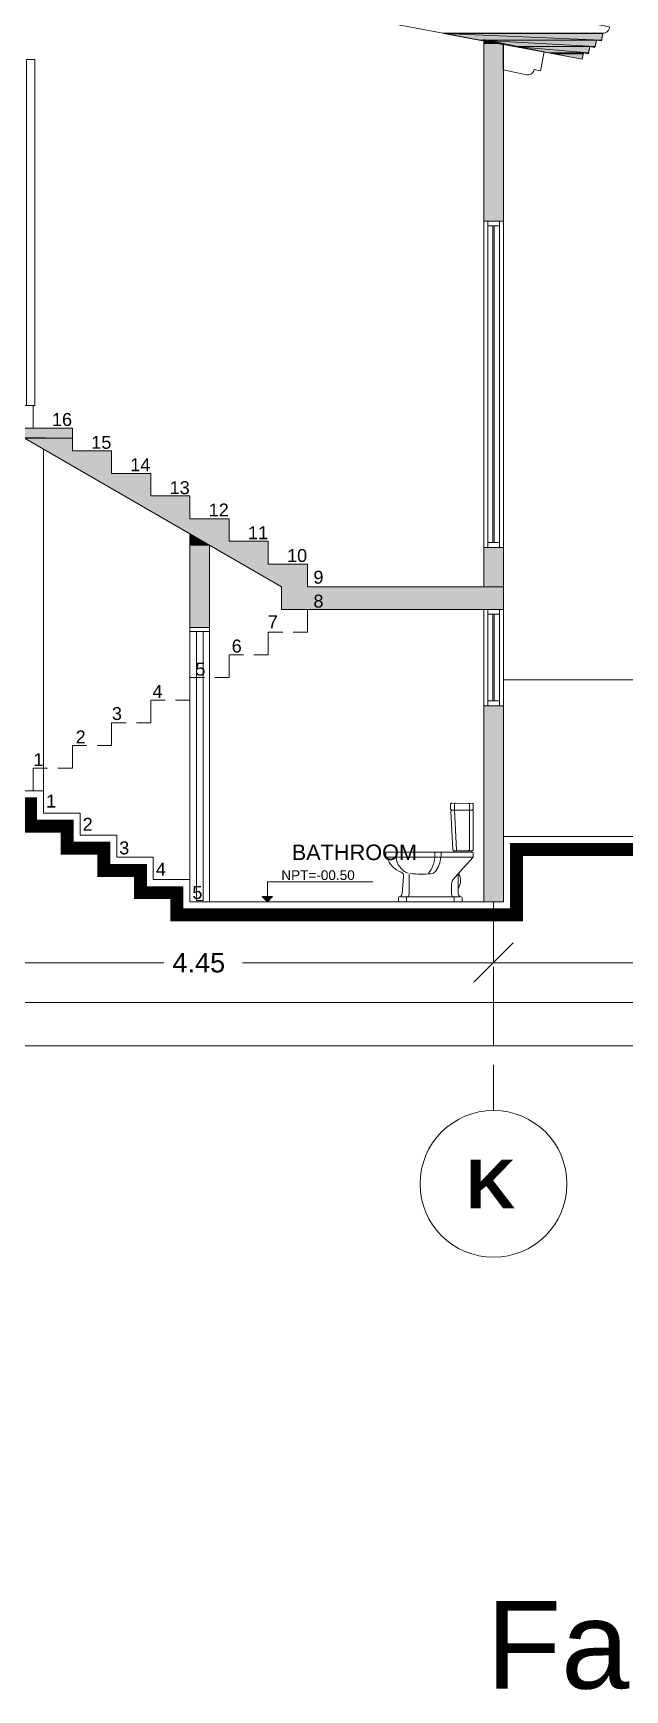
# Model space of a CAD drawing. Header units: metres. Extents: x 14 to 155, y 0 to 125.
# Drawn here: x 60.72 to 65.25, y 31.17 to 43.86 of the extents above; entities that cross this region are included whole.
import ezdxf

# ---------------------------------------------------------------- set-up
doc = ezdxf.new("R2010")
doc.units = ezdxf.units.M
doc.layers.add('PDF3_Geometry', color=9, linetype='Continuous', true_color=0x808080)
doc.layers.add('PDF3_Solid Fills', color=7, linetype='Continuous')
doc.layers.add('PDF3_Text', color=255, linetype='Continuous')
doc.styles.add('PDF Arial', font='arial.ttf')
doc.styles.add('PDF Arial Bold', font='arialbd.ttf')

msp = doc.modelspace()

# ---------------------------------------------------------------- linework, layer by layer
at = {"layer": 'PDF3_Geometry', "color": 0, "lineweight": 5}
msp.add_lwpolyline([(65.079, 43.854), (65.068, 43.797), (65.031, 43.803), (65.018, 43.745), (64.98, 43.753), (64.969, 43.696), (64.93, 43.704), (64.921, 43.656), (59.153, 44.737), (59.153, 45.029), (65.131, 43.904), (65.129, 43.894, -0.357017), (65.079, 43.854)], format="xyb", dxfattribs=at)
at = {"layer": 'PDF3_Geometry', "color": 0, "lineweight": 0}
for points in [[(65.089, 43.856), (63.855, 43.856), (65.079, 43.854)], [(63.855, 43.856), (65.079, 43.854), (63.86, 43.854)], [(65.079, 43.854), (63.86, 43.854), (65.07, 43.803)], [(63.86, 43.854), (65.07, 43.803), (64.132, 43.803)], [(65.031, 43.803), (64.132, 43.803), (65.02, 43.753)], [(64.132, 43.803), (65.02, 43.753), (64.399, 43.753)], [(64.167, 43.808), (64.318, 43.777), (64.167, 43.777)], [(65.031, 43.803), (65.07, 43.803), (65.068, 43.797)], [(64.98, 43.753), (64.399, 43.753), (64.97, 43.704)], [(64.399, 43.753), (64.97, 43.704), (64.665, 43.704)], [(64.665, 43.704), (64.706, 43.696), (64.929, 43.696)], [(64.665, 43.704), (64.93, 43.704), (64.929, 43.696)], [(64.706, 43.696), (64.929, 43.696), (64.921, 43.656)], [(64.93, 43.704), (64.97, 43.704), (64.969, 43.696)], [(64.98, 43.753), (65.02, 43.753), (65.018, 43.745)], [(64.199, 42.379), (64.287, 42.379), (64.287, 42.415), (64.199, 42.415)], [(64.199, 42.379), (64.287, 42.379), (64.287, 39.954), (64.199, 39.954)], [(64.238, 39.954), (64.247, 39.954), (64.247, 42.379), (64.238, 42.379)], [(61.018, 40.831), (54.77, 40.831), (61.018, 40.754)], [(54.77, 40.831), (61.018, 40.754), (54.77, 40.754)], [(61.917, 40.021), (62.068, 39.935), (61.917, 39.935)], [(64.199, 39.916), (64.287, 39.916), (64.287, 39.954), (64.199, 39.954)], [(64.199, 39.405), (64.287, 39.405), (64.287, 39.442), (64.199, 39.442)], [(64.199, 39.405), (64.287, 39.405), (64.287, 38.741), (64.199, 38.741)], [(64.238, 38.741), (64.247, 38.741), (64.247, 39.405), (64.238, 39.405)], [(61.917, 39.303), (62.068, 39.303), (62.068, 37.203), (61.917, 37.203)], [(61.917, 39.303), (62.068, 39.303), (62.068, 39.274), (61.917, 39.274)], [(61.968, 39.274), (62.018, 39.274), (62.018, 37.214), (61.968, 37.214)], [(64.199, 38.704), (64.287, 38.704), (64.287, 38.741), (64.199, 38.741)], [(62.471, 37.243), (62.551, 37.243), (62.511, 37.203)], [(62.511, 37.203), (62.551, 37.243), (62.471, 37.243)], [(64.243, 36.737), (64.243, 37.128)]]:
    msp.add_lwpolyline(points, close=True, dxfattribs=at)
at = {"layer": 'PDF3_Geometry', "color": 0, "lineweight": 5}
for points in [[(64.167, 43.808), (64.318, 43.777), (64.318, 42.415), (64.167, 42.415)], [(60.667, 43.654), (60.731, 43.654), (60.731, 41.004), (60.667, 41.004)], [(64.167, 42.415), (64.318, 42.415), (64.318, 39.916), (64.167, 39.916)], [(60.717, 40.831), (61.018, 40.831), (61.018, 40.658), (61.317, 40.658), (61.317, 40.484), (61.618, 40.484), (61.618, 40.311), (61.917, 40.311), (61.917, 40.136), (62.218, 40.136), (62.218, 39.964), (62.517, 39.964), (62.517, 39.789), (62.818, 39.789), (62.818, 39.616), (64.318, 39.616), (64.318, 39.442), (62.618, 39.442), (62.618, 39.616), (60.651, 40.754), (54.77, 40.754), (54.77, 41.004), (60.717, 41.004)], [(61.917, 39.303), (62.068, 39.303), (62.068, 39.935), (61.917, 40.021)], [(64.167, 39.916), (64.318, 39.916), (64.318, 39.616), (64.167, 39.616)], [(64.167, 39.442), (64.318, 39.442), (64.318, 38.704), (64.167, 38.704)], [(64.167, 38.704), (64.318, 38.704), (64.318, 37.203), (64.167, 37.203)]]:
    msp.add_lwpolyline(points, close=True, dxfattribs=at)
at = {"layer": 'PDF3_Geometry', "color": 0, "lineweight": 0}
msp.add_lwpolyline([(64.494, 43.537), (64.317, 43.574), (64.317, 43.777), (64.631, 43.713), (64.601, 43.568), (64.553, 43.577, -0.414812)], format="xyb", close=True, dxfattribs=at)
at = {"layer": 'PDF3_Geometry', "color": 0, "lineweight": 5}
for points in [[(60.797, 40.669), (60.797, 38.053)], [(68.666, 38.903), (64.318, 38.903)], [(46.493, 37.703), (54.77, 37.704), (54.77, 37.904), (54.77, 38.052), (60.797, 38.053), (60.797, 37.883), (61.077, 37.883), (61.077, 37.713), (61.357, 37.713), (61.357, 37.544), (61.637, 37.544), (61.637, 37.373), (61.917, 37.373), (61.917, 37.203), (64.318, 37.203), (64.318, 37.704), (69.991, 37.704)]]:
    msp.add_lwpolyline(points, dxfattribs=at)
at = {"layer": 'PDF3_Geometry', "color": 0, "lineweight": 0}
for points in [[(62.708, 39.269), (62.818, 39.269), (62.818, 39.442), (62.977, 39.442)], [(63.057, 39.442), (63.215, 39.442)], [(63.295, 39.442), (63.454, 39.442)], [(63.532, 39.442), (63.692, 39.442)], [(63.77, 39.442), (63.929, 39.442)], [(64.009, 39.442), (64.167, 39.442)], [(62.407, 39.095), (62.517, 39.095), (62.517, 39.269), (62.628, 39.269)], [(62.108, 38.922), (62.218, 38.922), (62.218, 39.095), (62.328, 39.095)], [(61.807, 38.747), (61.917, 38.747), (61.917, 38.922), (62.028, 38.922)], [(61.508, 38.574), (61.618, 38.574), (61.618, 38.747), (61.728, 38.747)], [(61.207, 38.4), (61.317, 38.4), (61.317, 38.574), (61.428, 38.574)], [(60.907, 38.227), (61.018, 38.227), (61.018, 38.4), (61.128, 38.4)], [(60.717, 38.053), (60.717, 38.227), (60.827, 38.227)], [(62.511, 37.243), (62.511, 37.203), (62.511, 37.355), (63.319, 37.355)], [(63.987, 37.24), (63.535, 37.24)], [(64.243, 36.854), (64.243, 37.203)], [(64.393, 36.888), (64.092, 36.587)], [(64.092, 36.587), (64.393, 36.888)], [(57.62, 36.737), (59.792, 36.737), (61.717, 36.737)], [(62.319, 36.737), (64.243, 36.737), (66.265, 36.737)], [(64.243, 36.105), (64.243, 36.705)], [(68.89, 36.432), (58.332, 36.431)], [(68.965, 36.101), (58.333, 36.1)], [(64.243, 35.606), (64.243, 35.955)]]:
    msp.add_lwpolyline(points, dxfattribs=at)
at = {"layer": 'PDF3_Geometry', "color": 0, "lineweight": 0, "const_width": 0.0992}
msp.add_lwpolyline([(54.87, 37.953), (60.698, 37.954), (60.698, 37.783), (60.978, 37.783), (60.978, 37.613), (61.258, 37.613), (61.258, 37.443), (61.538, 37.443), (61.538, 37.273), (61.818, 37.273), (61.818, 37.103), (64.418, 37.103), (64.418, 37.603), (69.991, 37.603)], dxfattribs=at)
at = {"layer": 'PDF3_Geometry', "color": 0, "lineweight": 0}
for points in [[(64.078, 37.907, 0.414894), (64.087, 37.915), (64.087, 37.95, 0.414894), (64.079, 37.957), (63.922, 37.958, 0.414894), (63.913, 37.949), (63.913, 37.915, 0.414894), (63.922, 37.907)], [(63.952, 37.958, 0.414894), (63.943, 37.949), (63.943, 37.906), (63.958, 37.602, 0.403438), (63.965, 37.595)], [(64.048, 37.958, -0.414894), (64.058, 37.949), (64.059, 37.603, -0.414894), (64.048, 37.595)], [(63.931, 37.602), (63.916, 37.898, -0.430446), (63.926, 37.906), (63.922, 37.906), (63.926, 37.906), (64.079, 37.906, -0.414894), (64.087, 37.896), (64.087, 37.603, -0.414894), (64.078, 37.595)], [(63.421, 37.547, -0.402233), (63.418, 37.55), (63.417, 37.577, -0.413969), (63.425, 37.584), (63.934, 37.584), (64.08, 37.584, -0.413969), (64.087, 37.576), (64.087, 37.55, -0.195885), (64.087, 37.546), (63.426, 37.546), (63.422, 37.546), (63.426, 37.546, 0.248449), (63.536, 37.431, -0.292016), (63.553, 37.398), (63.543, 37.266, -0.391288), (63.519, 37.241, 0.395044), (63.514, 37.233), (63.514, 37.203), (64.002, 37.203), (64.003, 37.234, 0.397393), (63.994, 37.242, -0.403183), (63.972, 37.266), (63.972, 37.398, -0.185335), (63.984, 37.433)], [(63.588, 37.422, -0.306687), (63.497, 37.546), (63.497, 37.584)], [(63.744, 37.423, 0.16557), (63.793, 37.546), (63.793, 37.584)], [(63.842, 37.552), (63.842, 37.574, 0.391757), (63.834, 37.584)], [(63.933, 37.584, 0.4125), (63.938, 37.589), (63.938, 37.594), (64.076, 37.594), (64.079, 37.594), (64.076, 37.594), (64.076, 37.589, 0.4125), (64.08, 37.584)], [(63.604, 37.419, 0.040877), (63.763, 37.418, 0.199705), (63.797, 37.436, 0.164522), (63.836, 37.546, 0.226082), (63.84, 37.547)], [(63.94, 37.203), (63.94, 37.24, -0.419793), (63.921, 37.261), (63.921, 37.341, -0.185335), (63.934, 37.374), (63.985, 37.432), (64.086, 37.544)], [(63.577, 37.203), (63.577, 37.24, 0.417453), (63.596, 37.261), (63.596, 37.414)]]:
    msp.add_lwpolyline(points, format="xyb", dxfattribs=at)
msp.add_circle((64.242, 35.043), 0.562, dxfattribs=at)
msp.add_arc((63.888, 37.365), 0.102, 325.281, 32.2348, dxfattribs=at)
for points in [[(63.929, 37.603), (63.929, 37.599), (63.933, 37.595), (63.938, 37.595)], [(63.84, 37.547), (63.842, 37.549), (63.842, 37.551), (63.842, 37.553)]]:
    msp.add_open_spline(points, degree=3, dxfattribs=at)
at = {"layer": 'PDF3_Solid Fills', "color": 0, "transparency": 33554559}
for points in [[(63.855, 43.856), (65.079, 43.854), (65.089, 43.856)], [(63.86, 43.854), (65.079, 43.854), (63.855, 43.856)], [(63.86, 43.854), (65.07, 43.803), (65.079, 43.854)], [(64.132, 43.803), (65.07, 43.803), (63.86, 43.854)], [(64.132, 43.803), (65.02, 43.753), (65.031, 43.803)], [(64.399, 43.753), (65.02, 43.753), (64.132, 43.803)], [(64.167, 43.777), (64.318, 43.777), (64.167, 43.808)], [(64.317, 43.777), (64.167, 43.777), (64.318, 42.415)], [(64.167, 43.777), (64.318, 42.415), (64.167, 42.415)], [(65.031, 43.803), (65.068, 43.797), (65.07, 43.803)], [(64.399, 43.753), (64.97, 43.704), (64.98, 43.753)], [(64.665, 43.704), (64.97, 43.704), (64.399, 43.753)], [(64.706, 43.696), (64.929, 43.696), (64.665, 43.704)], [(64.665, 43.704), (64.929, 43.696), (64.93, 43.704)], [(64.706, 43.696), (64.921, 43.656), (64.929, 43.696)], [(64.93, 43.704), (64.969, 43.696), (64.97, 43.704)], [(64.98, 43.753), (65.018, 43.745), (65.02, 43.753)], [(54.77, 40.831), (61.018, 40.754), (61.018, 40.831)], [(54.77, 40.754), (61.018, 40.754), (54.77, 40.831)], [(61.018, 40.754), (60.651, 40.754), (61.018, 40.658)], [(60.651, 40.754), (61.018, 40.658), (60.818, 40.658)], [(61.317, 40.658), (60.818, 40.658), (61.317, 40.484)], [(60.818, 40.658), (61.317, 40.484), (61.119, 40.484)], [(61.618, 40.484), (61.119, 40.484), (61.618, 40.311)], [(61.119, 40.484), (61.618, 40.311), (61.418, 40.311)], [(61.917, 40.311), (61.418, 40.311), (61.917, 40.136)], [(61.418, 40.311), (61.917, 40.136), (61.719, 40.136)], [(62.218, 40.136), (61.719, 40.136), (62.218, 39.964)], [(61.719, 40.136), (62.218, 39.964), (62.018, 39.964)], [(61.917, 39.935), (62.068, 39.935), (61.917, 40.021)], [(62.068, 39.935), (61.917, 39.935), (62.068, 39.303)], [(61.917, 39.935), (62.068, 39.303), (61.917, 39.303)], [(62.517, 39.964), (62.018, 39.964), (62.517, 39.789)], [(62.018, 39.964), (62.517, 39.789), (62.319, 39.789)], [(64.318, 39.916), (64.167, 39.916), (64.318, 39.616)], [(64.167, 39.916), (64.318, 39.616), (64.167, 39.616)], [(62.818, 39.789), (62.319, 39.789), (62.818, 39.616)], [(62.319, 39.789), (62.818, 39.616), (62.618, 39.616)], [(64.318, 39.616), (62.618, 39.616), (64.318, 39.442)], [(62.618, 39.616), (64.318, 39.442), (62.618, 39.442)], [(64.318, 38.704), (64.167, 38.704), (64.318, 37.203)], [(64.167, 38.704), (64.318, 37.203), (64.167, 37.203)], [(62.471, 37.243), (62.511, 37.203), (62.551, 37.243)]]:
    msp.add_solid(points, dxfattribs=at)

# ---------------------------------------------------------------- texts
at = {"layer": 'PDF3_Text', "color": 0, "attachment_point": 7, "rotation": 0.0022}
for s, insert, char_height, style in [('16', (60.861, 40.846), 0.0991, 'PDF Arial'), ('15', (61.162, 40.671), 0.0991, 'PDF Arial'), ('14', (61.461, 40.501), 0.0991, 'PDF Arial'), ('13', (61.762, 40.324), 0.0991, 'PDF Arial'), ('12', (62.061, 40.154), 0.0991, 'PDF Arial'), ('11', (62.362, 39.98), 0.0991, 'PDF Arial'), ('10', (62.661, 39.804), 0.0991, 'PDF Arial'), ('9', (62.863, 39.638), 0.0991, 'PDF Arial'), ('8', (62.863, 39.455), 0.0991, 'PDF Arial'), ('7', (62.514, 39.298), 0.0991, 'PDF Arial'), ('6', (62.237, 39.111), 0.0991, 'PDF Arial'), ('5', (61.959, 38.934), 0.0991, 'PDF Arial'), ('4', (61.631, 38.765), 0.0991, 'PDF Arial'), ('3', (61.32, 38.594), 0.0991, 'PDF Arial'), ('2', (61.042, 38.416), 0.0991, 'PDF Arial'), ('1', (60.719, 38.242), 0.0991, 'PDF Arial'), ('1', (60.816, 37.925), 0.0991, 'PDF Arial'), ('2', (61.096, 37.747), 0.0991, 'PDF Arial'), ('3', (61.376, 37.565), 0.0991, 'PDF Arial'), ('BATHROOM', (62.697, 37.521), 0.1189, 'PDF Arial'), ('4', (61.656, 37.403), 0.0991, 'PDF Arial'), ('NPT=-00.50', (62.617, 37.369), 0.0743, 'PDF Arial'), ('5', (61.936, 37.223), 0.0991, 'PDF Arial'), ('4.45', (61.783, 36.66), 0.1487, 'PDF Arial'), ('K', (64.033, 34.855), 0.373, 'PDF Arial Bold'), ('Facades and architectural sections', (64.187, 31.168), 0.67111, 'PDF Arial')]:
    msp.add_mtext(s, dxfattribs=dict(at, insert=insert, char_height=char_height, style=style))

doc.saveas('drawing.dxf')
